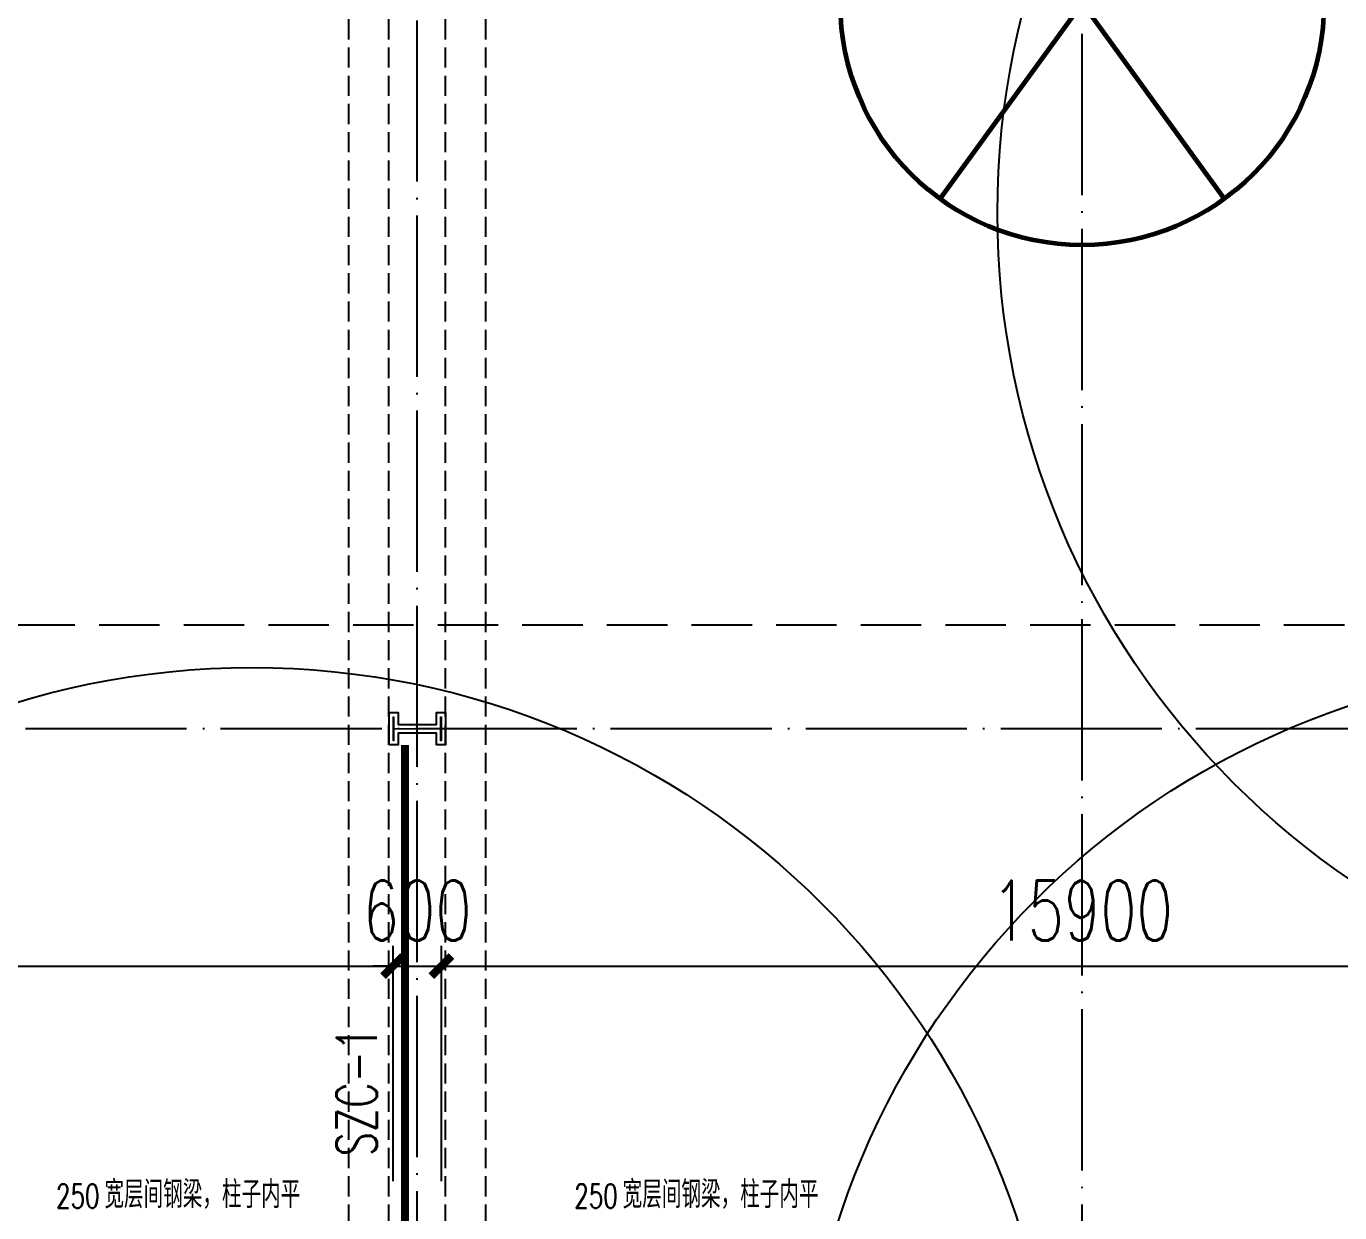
# Model space of a CAD drawing. Extents: x -1313754 to 847533, y 489853 to 941203.
# Drawn here: x -165804 to -149508, y 744817 to 759533 of the extents above; entities that cross this region are included whole.
import ezdxf
from ezdxf.enums import TextEntityAlignment as Align

# ---------------------------------------------------------------- set-up
doc = ezdxf.new("R2010")
doc.units = 0
doc.header["$LTSCALE"] = 1000
doc.header["$MEASUREMENT"] = 0
for name, pattern in [('CENTER', [2, 1.25, -0.25, 0.25, -0.25]), ('DASH', [0.35, 0.25, -0.1]), ('DOTE', [2.42, 2, -0.2, 0.02, -0.2])]:
    doc.linetypes.add(name, pattern=pattern)
doc.layers.get('Defpoints').update_dxf_attribs({"color": 210})
for name, color, linetype in [('A-AXIS-DOTE', 14, 'DOTE'), ('A-AXIS-DP', 126, 'Continuous'), ('A-HATCH-2', 251, 'Continuous'), ('A-LIN-V', 9, 'Continuous'), ('A-WINDOW', 140, 'Continuous'), ('AS-WALL', 40, 'Continuous'), ('DIM_SYMB', 3, 'Continuous'), ('PUB_TEXT', 7, 'Continuous'), ('SB_ZF消火栓', 10, 'Continuous')]:
    doc.layers.add(name, color=color, linetype=linetype)
for name, color, linetype, lineweight in [('S-col', 2, 'Continuous', 0), ('THIN', 7, 'Continuous', 0), ('柱间支撑', 6, 'CENTER', 0)]:
    doc.layers.add(name, color=color, linetype=linetype, lineweight=lineweight)
doc.styles.add('_TCH_DIM', font='SIMPLEX', dxfattribs={"bigfont": 'GBCBIG'})
doc.styles.add('_TCH_DIM_T3', font='SIMPLEX', dxfattribs={"width": 0.705882, "bigfont": 'GBCBIG'})
doc.styles.add('TSSD_Rein', font='tj-romans1.shx', dxfattribs={"width": 0.7, "bigfont": 'tj-hztxt.shx'})
doc.dimstyles.new('_TCH_ARCH&&250', dxfattribs={"dimtxt": 743.75, "dimasz": 250, "dimexe": 250, "dimexo": 250, "dimgap": 315.625, "dimtad": 1, "dimdec": 0, "dimzin": 0, "dimdsep": 46, "dimtxsty": '_TCH_DIM_T3', "dimblk": 'ARCHTICK', "dimcen": 0.09, "dimclrt": 7, "dimazin": 2, "dimtfac": 1, "dimtdec": 0, "dimtix": 1, "dimtmove": 2, "dimatfit": 3, "dimfxl": 0, "dimtolj": 1, "dimtzin": 0, "dimarcsym": 0})

# ---------------------------------------------------------------- blocks, each defined once
blk = doc.blocks.new('dote')
at = {"layer": 'A-AXIS-DOTE'}
for p, q in [((59782.2, -68993.9), (59782.2, 36662.3)), ((68032.2, -69160), (68032.2, 36662.3)), ((76282.2, -54000), (-41310, -54000))]:
    blk.add_line(p, q, dxfattribs=at)
at = {"layer": 'DIM_SYMB', "linetype": 'DASH', "ltscale": 3}
blk.add_lwpolyline([(-42863.6, -52710.9), (162136.4, -52710.9)], dxfattribs=at)
blk = doc.blocks.new('_FZH')
at = {"layer": 'A-HATCH-2'}
blk.add_lwpolyline([(-0.437, -0.25), (-0.437, 0.25), (-0.297, 0.25), (-0.297, 0.067), (0.298, 0.067), (0.298, 0.25), (0.438, 0.25), (0.438, -0.25), (0.298, -0.25), (0.298, -0.068), (-0.297, -0.068), (-0.297, -0.25)], close=True, dxfattribs=at)
at = {"layer": 'S-col'}
blk.add_lwpolyline([(-0.375, -0.188), (-0.375, 0.187), (-0.36, 0.187), (-0.36, 0.005), (0.36, 0.005), (0.36, 0.187), (0.375, 0.187), (0.375, -0.188), (0.36, -0.188), (0.36, -0.005), (-0.36, -0.005), (-0.36, -0.188)], close=True, dxfattribs=at)
blk = doc.blocks.new('w4234324')
at = {"xscale": 800.0000000000005, "yscale": 800.0000000000005, "zscale": 800.0000000000005}
blk.add_blockref('_FZH', (-160954, 750820), dxfattribs=at)
blk = doc.blocks.new('_ArchTick')
at = {"color": 0, "linetype": 'ByBlock', "const_width": 0.4}
blk.add_lwpolyline([(-0.5, -0.5), (0.5, 0.5)], dxfattribs=at)
blk = doc.blocks.new('*D1714')
at = {"layer": 'A-WINDOW', "color": 0, "lineweight": -2}
for p, q in [((-160654, 745210), (-160654, 748127)), ((-144754, 745210), (-144754, 748127)), ((-160654, 747877), (-144754, 747877))]:
    blk.add_line(p, q, dxfattribs=at)
at = {"layer": 'Defpoints', "color": 0}
for p in [(-144754, 747877), (-160654, 744960), (-144754, 744960)]:
    blk.add_point(p, dxfattribs=at)
at = {"layer": 'A-WINDOW', "color": 0, "lineweight": -2, "xscale": 250, "yscale": 250, "zscale": 250, "rotation": 180}
blk.add_blockref('_ArchTick', (-160654, 747877), dxfattribs=at)
at = {"layer": 'A-WINDOW', "color": 0, "lineweight": -2, "xscale": 250, "yscale": 250, "zscale": 250}
blk.add_blockref('_ArchTick', (-144754, 747877), dxfattribs=at)
at = {"layer": 'A-WINDOW', "color": 7, "insert": (-152704, 748564), "char_height": 743.8, "attachment_point": 5, "style": '_TCH_DIM_T3'}
blk.add_mtext('\\A1;15900', dxfattribs=at)
blk = doc.blocks.new('*D1715')
at = {"layer": 'A-WINDOW', "color": 0, "lineweight": -2}
for p, q in [((-161254, 745210), (-161254, 748127)), ((-160654, 745210), (-160654, 748127)), ((-161254, 747877), (-161504, 747877)), ((-161254, 747877), (-160654, 747877)), ((-160654, 747877), (-160404, 747877))]:
    blk.add_line(p, q, dxfattribs=at)
at = {"layer": 'Defpoints', "color": 0}
for p in [(-160654, 747877), (-161254, 744960), (-160654, 744960)]:
    blk.add_point(p, dxfattribs=at)
at = {"layer": 'A-WINDOW', "color": 0, "lineweight": -2, "xscale": 250, "yscale": 250, "zscale": 250}
blk.add_blockref('_ArchTick', (-161254, 747877), dxfattribs=at)
at = {"layer": 'A-WINDOW', "color": 0, "lineweight": -2, "xscale": 250, "yscale": 250, "zscale": 250, "rotation": 180}
blk.add_blockref('_ArchTick', (-160654, 747877), dxfattribs=at)
at = {"layer": 'A-WINDOW', "color": 7, "insert": (-160954, 748564), "char_height": 743.8, "attachment_point": 5, "style": '_TCH_DIM_T3'}
blk.add_mtext('\\A1;600', dxfattribs=at)
blk = doc.blocks.new('*D1716')
at = {"layer": 'A-WINDOW', "color": 0, "lineweight": -2}
for p, q in [((-177154, 745210), (-177154, 748127)), ((-161254, 745210), (-161254, 748127)), ((-177154, 747877), (-161254, 747877))]:
    blk.add_line(p, q, dxfattribs=at)
at = {"layer": 'Defpoints', "color": 0}
for p in [(-161254, 747877), (-177154, 744960), (-161254, 744960)]:
    blk.add_point(p, dxfattribs=at)
at = {"layer": 'A-WINDOW', "color": 0, "lineweight": -2, "xscale": 250, "yscale": 250, "zscale": 250, "rotation": 180}
blk.add_blockref('_ArchTick', (-177154, 747877), dxfattribs=at)
at = {"layer": 'A-WINDOW', "color": 0, "lineweight": -2, "xscale": 250, "yscale": 250, "zscale": 250}
blk.add_blockref('_ArchTick', (-161254, 747877), dxfattribs=at)
at = {"layer": 'A-WINDOW', "color": 7, "insert": (-169204, 748564), "char_height": 743.8, "attachment_point": 5, "style": '_TCH_DIM_T3'}
blk.add_mtext('\\A1;15900', dxfattribs=at)
blk = doc.blocks.new('w4324324')
at = {"layer": 'A-HATCH-2', "lineweight": 60}
for q in [(-1694760, 686605), (-1697614, 684532), (-1691907, 684532), (-1696524, 681178), (-1692997, 681178)]:
    blk.add_line((-1694760, 683605), q, dxfattribs=at)
blk.add_circle((-1694760, 683605), 3000, dxfattribs=at)
blk = doc.blocks.new('w423432')
at = {"layer": 'A-LIN-V'}
blk.add_blockref('w4324324', (16500, -63000), dxfattribs=at)
blk = doc.blocks.new('23124232432')
at = {"layer": '柱间支撑', "const_width": 100}
blk.add_lwpolyline([(-161104, 750620), (-161104, 742020)], dxfattribs=at)
at = {"layer": 'THIN', "style": 'TSSD_Rein', "width": 0.7}
blk.add_text('SZC-1', height=500, rotation=90, dxfattribs=at).set_placement((-161304, 746320), align=Align.BOTTOM_CENTER)
blk = doc.blocks.new('A$C5D961328')
at = {"layer": 'A-LIN-V', "ltscale": 500}
blk.add_circle((350, 40), 10001, dxfattribs=at)
blk = doc.blocks.new('234243242332')
at = {"layer": 'SB_ZF消火栓', "xscale": -1, "rotation": 89.99999999999997}
blk.add_blockref('A$C5D961328', (-143914, 768420), dxfattribs=at)
at = {"layer": 'SB_ZF消火栓', "rotation": 270}
blk.add_blockref('A$C5D961328', (-143794, 757568), dxfattribs=at)
at = {"layer": 'SB_ZF消火栓'}
for p in [(-163354, 741538), (-146566, 741580)]:
    blk.add_blockref('A$C5D961328', p, dxfattribs=at)
blk = doc.blocks.new('3243243')
at = {"layer": 'A-HATCH-2', "linetype": 'DASH'}
for p, q in [((-161804.2, 741520), (-161804.2, 832220)), ((-161304.2, 741520), (-161304.2, 832220)), ((-160604.2, 741520), (-160604.2, 832220)), ((-160104.2, 741520), (-160104.2, 832220))]:
    blk.add_line(p, q, dxfattribs=at)
at = {"layer": 'PUB_TEXT', "style": '_TCH_DIM'}
for p in [(-164835, 744875), (-158405.2, 744875)]:
    blk.add_text('宽层间钢梁，柱子内平', height=337.59, dxfattribs=at).set_placement(p)
at = {"layer": 'PUB_TEXT', "style": '_TCH_DIM', "width": 0.705882}
for p in [(-165435, 744875), (-159005.2, 744875)]:
    blk.add_text('250', height=297.5, dxfattribs=at).set_placement(p)
at = {"layer": 'A-WINDOW'}
for p1, p2, picture, middle in [((-177154.2, 744960), (-161254.2, 744960), '*D1716', (-169204.2, 748564.2)), ((-161254.2, 744960), (-160654.2, 744960), '*D1715', (-160954.2, 748564.2)), ((-160654.2, 744960), (-144754.2, 744960), '*D1714', (-152704.2, 748564.2))]:
    dim = blk.add_aligned_dim(p1=p1, p2=p2, distance=2916.7, dimstyle='_TCH_ARCH&&250', dxfattribs=at)
    dim.commit()
    dim.dimension.update_dxf_attribs({"geometry": picture, "text_midpoint": middle})

msp = doc.modelspace()

# ---------------------------------------------------------------- block references
at = {"layer": 'A-AXIS-DP'}
msp.add_blockref('3243243', (0, 0), dxfattribs=at)
at = {"layer": 'A-LIN-V'}
msp.add_blockref('w423432', (1525556.2, 139215), dxfattribs=at)
at = {"layer": 'A-WINDOW'}
msp.add_blockref('w4234324', (0, 0), dxfattribs=at)
at = {"layer": 'AS-WALL'}
msp.add_blockref('dote', (-220736.4, 804820), dxfattribs=at)
at = {"layer": 'SB_ZF消火栓', "linetype": 'Continuous'}
msp.add_blockref('234243242332', (0, 0), dxfattribs=at)
at = {"layer": '柱间支撑'}
msp.add_blockref('23124232432', (0, 0), dxfattribs=at)

doc.saveas('drawing.dxf')
